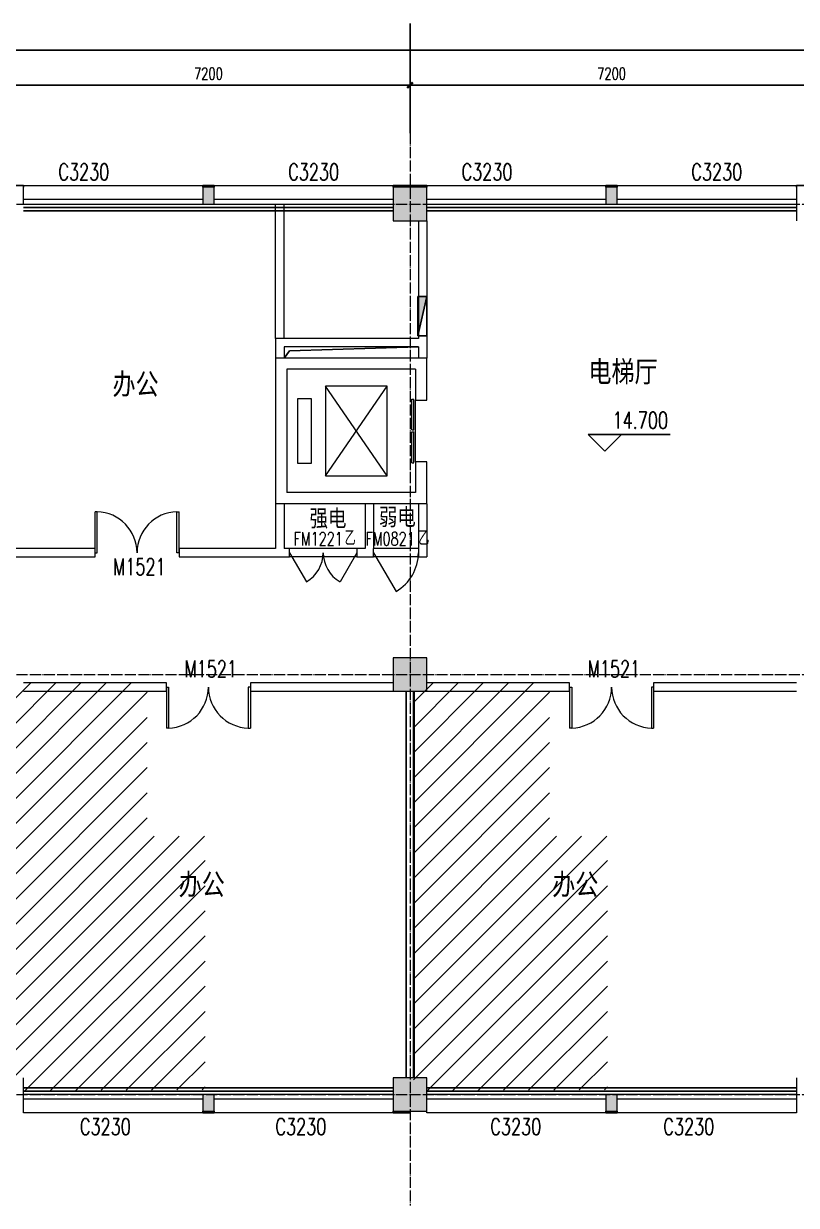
# Model space of a CAD drawing. Header units: millimetres. Extents: x 164760 to 3716174, y -1766400 to 11969.
# Drawn here: x 3546580 to 3560380, y -1617338 to -1596235 of the extents above; entities that cross this region are included whole.
import ezdxf

# ---------------------------------------------------------------- set-up
doc = ezdxf.new("R2010")
doc.units = ezdxf.units.MM
doc.header["$LTSCALE"] = 1000
doc.linetypes.add('DOTE', pattern=[2.42, 2, -0.2, 0.02, -0.2])
doc.layers.get('0').update_dxf_attribs({"color": 253, "linetype": 'CONTINUOUS'})
doc.layers.get('Defpoints').update_dxf_attribs({"color": 250, "linetype": 'CONTINUOUS', "lineweight": 0})
for name, color, linetype in [('3', 253, 'CONTINUOUS'), ('AXIS', 253, 'CONTINUOUS'), ('DIM_ELEV', 253, 'CONTINUOUS'), ('PUB_TEXT', 253, 'CONTINUOUS'), ('SURFACE', 253, 'CONTINUOUS'), ('w-消火栓', 253, 'CONTINUOUS'), ('WINDOW_TEXT', 253, 'CONTINUOUS')]:
    doc.layers.add(name, color=color, linetype=linetype)
for name, color, linetype, lineweight in [('COLUMN', 253, 'CONTINUOUS', 0), ('DOTE', 253, 'DOTE', 0), ('PUB_HATCH', 253, 'CONTINUOUS', 0), ('STAIR', 253, 'CONTINUOUS', 0), ('WALL', 253, 'CONTINUOUS', 0), ('Wall【墙体】', 253, 'CONTINUOUS', 0), ('WINDOW', 253, 'CONTINUOUS', 0), ('Xline【辅助线】', 253, 'CONTINUOUS', 0)]:
    doc.layers.add(name, color=color, linetype=linetype, lineweight=lineweight)
doc.styles.add('_TCH_DIM', font='SIMPLEX', dxfattribs={"bigfont": 'GBCBIG'})
doc.styles.add('_TCH_DIM_T3', font='SIMPLEX', dxfattribs={"width": 0.705882, "bigfont": 'GBCBIG'})
doc.styles.add('_TCH_WINDOW', font='SIMPLEX', dxfattribs={"bigfont": 'GBCBIG'})
doc.styles.get("Standard").update_dxf_attribs({"font": 'GBENOR', "bigfont": 'GBCBIG'})
doc.styles.add('宋体', font='', dxfattribs={"width": 0.7})
doc.styles.get('宋体').set_extended_font_data('SimSun')
doc.dimstyles.new('_TCH_ARCH&&100', dxfattribs={"dimtxt": 212.5, "dimasz": 100, "dimexe": 250, "dimexo": 300, "dimgap": 100, "dimtad": 1, "dimdec": 0, "dimzin": 0, "dimdsep": 46, "dimtxsty": '_TCH_DIM_T3', "dimblk": 'ARCHTICK', "dimcen": 0.09, "dimclrt": 7, "dimazin": 2, "dimtfac": 1, "dimtdec": 0, "dimtix": 1, "dimtmove": 2, "dimatfit": 3, "dimtolj": 1, "dimtzin": 0, "dimarcsym": 0})

# ---------------------------------------------------------------- blocks, each defined once
blk = doc.blocks.new('$QC001_5')
blk.add_line((-325, 200), (325, 0))
blk.add_lwpolyline([(325, 0), (325, 200), (-325, 200), (-325, 0)], close=True)
blk.add_solid([(-325, 200), (325, 200), (-325, 200), (325, 0)])
at = {"flags": 1}
for tag in ['UNIT', 'WHAT', 'SPEC']:
    blk.add_attdef(tag, (0, 0), '', height=0.001, dxfattribs=at)
blk = doc.blocks.new('_ArchTick')
at = {"color": 2, "linetype": 'ByBlock', "const_width": 0.4}
blk.add_lwpolyline([(-0.5, -0.5), (0.5, 0.5)], dxfattribs=at)
blk = doc.blocks.new('*D139')
at = {"layer": 'AXIS', "color": 0, "lineweight": -2, "transparency": 16777216}
for p, q in [((3553480, -1598189), (3553480, -1597084)), ((3560680, -1598189), (3560680, -1597084)), ((3553480, -1597334), (3560680, -1597334))]:
    blk.add_line(p, q, dxfattribs=at)
at = {"layer": 'Defpoints', "color": 0, "transparency": 16777216}
for p in [(3560680, -1597334), (3553480, -1598489), (3560680, -1598489)]:
    blk.add_point(p, dxfattribs=at)
at = {"layer": 'AXIS', "color": 0, "lineweight": -2, "transparency": 16777216, "xscale": 100, "yscale": 100, "zscale": 100, "rotation": 180}
blk.add_blockref('_ArchTick', (3553480, -1597334), dxfattribs=at)
at = {"layer": 'AXIS', "color": 0, "lineweight": -2, "transparency": 16777216, "xscale": 100, "yscale": 100, "zscale": 100}
blk.add_blockref('_ArchTick', (3560680, -1597334), dxfattribs=at)
at = {"layer": 'AXIS', "color": 7, "transparency": 16777216, "insert": (3557080, -1597128), "char_height": 212.5, "attachment_point": 5, "style": '_TCH_DIM_T3'}
blk.add_mtext('\\A1;7200', dxfattribs=at)
blk = doc.blocks.new('*D140')
at = {"layer": 'AXIS', "color": 0, "lineweight": -2, "transparency": 16777216}
for p, q in [((3546280, -1598189), (3546280, -1597084)), ((3553480, -1598189), (3553480, -1597084)), ((3546280, -1597334), (3553480, -1597334))]:
    blk.add_line(p, q, dxfattribs=at)
at = {"layer": 'Defpoints', "color": 0, "transparency": 16777216}
for p in [(3553480, -1597334), (3546280, -1598489), (3553480, -1598489)]:
    blk.add_point(p, dxfattribs=at)
at = {"layer": 'AXIS', "color": 0, "lineweight": -2, "transparency": 16777216, "xscale": 100, "yscale": 100, "zscale": 100, "rotation": 180}
blk.add_blockref('_ArchTick', (3546280, -1597334), dxfattribs=at)
at = {"layer": 'AXIS', "color": 0, "lineweight": -2, "transparency": 16777216, "xscale": 100, "yscale": 100, "zscale": 100}
blk.add_blockref('_ArchTick', (3553480, -1597334), dxfattribs=at)
at = {"layer": 'AXIS', "color": 7, "transparency": 16777216, "insert": (3549880, -1597128), "char_height": 212.5, "attachment_point": 5, "style": '_TCH_DIM_T3'}
blk.add_mtext('\\A1;7200', dxfattribs=at)
blk = doc.blocks.new('*D157')
at = {"layer": 'AXIS', "color": 0, "lineweight": -2, "transparency": 16777216}
for p, q in [((3481180, -1598229), (3481180, -1596459)), ((3575380, -1598229), (3575380, -1596459)), ((3481180, -1596709), (3575380, -1596709))]:
    blk.add_line(p, q, dxfattribs=at)
at = {"layer": 'Defpoints', "color": 0, "transparency": 16777216}
for p in [(3575380, -1596709), (3481180, -1598529), (3575380, -1598529)]:
    blk.add_point(p, dxfattribs=at)
at = {"layer": 'AXIS', "color": 0, "lineweight": -2, "transparency": 16777216, "xscale": 100, "yscale": 100, "zscale": 100, "rotation": 180}
blk.add_blockref('_ArchTick', (3481180, -1596709), dxfattribs=at)
at = {"layer": 'AXIS', "color": 0, "lineweight": -2, "transparency": 16777216, "xscale": 100, "yscale": 100, "zscale": 100}
blk.add_blockref('_ArchTick', (3575380, -1596709), dxfattribs=at)
at = {"layer": 'AXIS', "color": 7, "transparency": 16777216, "insert": (3528280, -1596503), "char_height": 212.5, "attachment_point": 5, "style": '_TCH_DIM_T3'}
blk.add_mtext('\\A1;94200', dxfattribs=at)
blk = doc.blocks.new('$DorLib2D$00000002')
for p, q in [((-0.5, 0), (-0.5, 0.4875)), ((-0.475, 0.4875), (-0.5, 0.4875)), ((-0.475, 0), (-0.475, 0.4875)), ((0.475, 0), (0.475, 0.4875)), ((0.475, 0.4875), (0.5, 0.4875)), ((0.5, 0), (0.5, 0.4875)), ((-0.5, 0), (-0.475, 0)), ((0.5, 0), (0.475, 0))]:
    blk.add_line(p, q)
at = {"lineweight": 13}
for centre, start, end in [((-0.4875, 0), 0, 88.53072), ((0.4875, 0), 91.46928, 180)]:
    blk.add_arc(centre, 0.4875, start, end, dxfattribs=at)
blk = doc.blocks.new('$TCHSYS$LDOR22D')
for p, q in [((-0.517, 0.833), (-0.017, 0.833)), ((-0.517, 0.833), (-0.517, 0.667)), ((-0.017, 0.833), (-0.017, 0.667)), ((0.017, 0.833), (0.017, 0.667)), ((0.017, 0.833), (0.517, 0.833)), ((0.517, 0.833), (0.517, 0.667)), ((-0.517, 0.667), (-0.017, 0.667)), ((0.017, 0.667), (0.517, 0.667)), ((-0.5, 0.5), (0.5, 0.5))]:
    blk.add_line(p, q)
blk = doc.blocks.new('$WINLIB2D$00000004')
for p, q in [((-0.5, 0.5), (0.5, 0.5)), ((-0.5, 0.5), (-0.5, -0.5)), ((0.5, -0.5), (0.5, 0.5)), ((-0.5, 0.2406), (0.5, 0.2406)), ((-0.5, -0.5), (0.5, -0.5))]:
    blk.add_line(p, q)
blk = doc.blocks.new('$DorLib2D$00000214')
at = {"color": 0}
blk.add_line((0.5, 0), (0, 0.866), dxfattribs=at)
blk.add_arc((0.5, 0), 1, 120, 180, dxfattribs=at)
blk = doc.blocks.new('$DorLib2D$00000215')
at = {"color": 0}
for p, q in [((-0.5, 0), (-0.25, 0.433)), ((0.5, 0), (0.25, 0.433))]:
    blk.add_line(p, q, dxfattribs=at)
for centre, start, end in [((-0.5, 0), 0, 60), ((0.5, 0), 120, 180)]:
    blk.add_arc(centre, 0.5, start, end, dxfattribs=at)
blk = doc.blocks.new('海龙_0918165925')
at = {"layer": 'PUB_HATCH'}
for points in [[(21500, -300), (21700, -300), (21700, 0), (21500, 0)], [(24900, -600), (25500, -600), (25500, 0), (24900, 0)], [(28700, -300), (28900, -300), (28900, 0), (28700, 0)], [(24900, -9000), (25500, -9000), (25500, -8400), (24900, -8400)], [(24900, -16500), (25500, -16500), (25500, -15900), (24900, -15900)], [(21700, -16200), (21500, -16200), (21500, -16500), (21700, -16500)], [(28900, -16200), (28700, -16200), (28700, -16500), (28900, -16500)]]:
    blk.add_hatch(color=256, dxfattribs=at).paths.add_polyline_path(points)
at = {"layer": 'COLUMN'}
for p, q in [((25500, 0), (24900, 0)), ((24900, -300), (24900, -600)), ((25500, -600), (25500, -300)), ((32100, -300), (32100, -600)), ((24900, -600), (25500, -600)), ((25500, -8400), (24900, -8400)), ((24900, -8400), (24900, -9000)), ((25500, -9000), (25500, -8400)), ((24900, -9000), (25500, -9000)), ((18300, -16200), (18300, -15900)), ((25500, -15900), (24900, -15900)), ((24900, -15900), (24900, -16200)), ((25500, -16200), (25500, -15900)), ((32100, -15900), (32100, -16200)), ((24900, -16500), (25500, -16500))]:
    blk.add_line(p, q, dxfattribs=at)
blk = doc.blocks.new('海龙0927230683')
at = {"layer": 'Xline【辅助线】'}
h = blk.add_hatch(dxfattribs=at)
h.set_pattern_fill('ANSI31', color=256, scale=100)
h.set_pattern_definition([(45, (2424.97, -7950), (-224.5064, 224.5064), [])])
h.paths.add_polyline_path([(22465, -3403), (21430, -3403), (21430, -668), (19000, -668), (19000, -7950), (22465, -7935)])
h = blk.add_hatch(dxfattribs=at)
h.set_pattern_fill('ANSI31', color=256, scale=100)
h.set_pattern_definition([(45, (9609.97, -7950), (-224.5064, 224.5064), [])])
h.paths.add_polyline_path([(29650, -3403), (28615, -3403), (28615, -668), (26185, -668), (26185, -7950), (29650, -7935)])
for p, q in [((23725, 5482), (23725, 7882)), ((23875, 5482), (23875, 7882)), ((23800, 1581), (23975, 1581)), ((26065, -7718), (26065, -818)), ((26185, -7718), (26185, -818))]:
    blk.add_line(p, q, dxfattribs=at)

msp = doc.modelspace()

# ---------------------------------------------------------------- linework, layer by layer
at = {"layer": '3'}
for p, q in [((3553180, -1599518), (3546580, -1599518)), ((3553180, -1599578), (3546580, -1599578)), ((3560380, -1599518), (3553780, -1599518)), ((3560380, -1599578), (3553780, -1599578))]:
    msp.add_line(p, q, dxfattribs=at)
for points in [[(3551230, -1602208), (3551330.1, -1602078.6), (3553630, -1602008)], [(3546580, -1615238), (3553180, -1615238)], [(3553780, -1615238), (3560380, -1615238)], [(3546580, -1615298), (3553180, -1615298)], [(3553780, -1615298), (3560380, -1615298)]]:
    msp.add_lwpolyline(points, dxfattribs=at)
at = {"layer": 'AXIS'}
msp.add_line((3553480, -1597832.1), (3553480, -1596234.9), dxfattribs=at)
at = {"layer": 'DIM_ELEV'}
for p, q in [((3556959.3, -1603871.7), (3556659.3, -1603571.7)), ((3556659.3, -1603571.7), (3558128.2, -1603571.7)), ((3556959.3, -1603871.7), (3557259.3, -1603571.7))]:
    msp.add_line(p, q, dxfattribs=at)
at = {"layer": 'DOTE', "ltscale": 0.1}
for p, q in [((3553480, -1597468.1), (3553480, -1617338.4)), ((3479416.4, -1599458), (3576425, -1599458)), ((3479416.4, -1607858), (3576425, -1607858)), ((3479416.4, -1615358), (3576425, -1615358))]:
    msp.add_line(p, q, dxfattribs=at)
at = {"layer": 'STAIR'}
for p, q in [((3553072.7, -1604308), (3551972.7, -1602708)), ((3551972.7, -1604308), (3553072.7, -1602708)), ((3551972.7, -1602708), (3551972.7, -1604308)), ((3553072.7, -1602708), (3551972.7, -1602708)), ((3553072.7, -1604308), (3553072.7, -1602708)), ((3551472.7, -1602933), (3551472.7, -1604083)), ((3551722.7, -1602933), (3551472.7, -1602933)), ((3551722.7, -1604083), (3551722.7, -1602933)), ((3551472.7, -1604083), (3551722.7, -1604083)), ((3551972.7, -1604308), (3553072.7, -1604308))]:
    msp.add_line(p, q, dxfattribs=at)
at = {"layer": 'SURFACE'}
for p, q in [((3546280, -1599128), (3546580, -1599128)), ((3546580, -1599128), (3546580, -1599158)), ((3549780, -1599128), (3549780, -1599158)), ((3549780, -1599128), (3549980, -1599128)), ((3549980, -1599128), (3549980, -1599158)), ((3553180, -1599128), (3553180, -1599158)), ((3553180, -1599128), (3553480, -1599128)), ((3553480, -1599128), (3553780, -1599128)), ((3553780, -1599128), (3553780, -1599158)), ((3556980, -1599128), (3556980, -1599158)), ((3556980, -1599128), (3557180, -1599128)), ((3557180, -1599128), (3557180, -1599158)), ((3560380, -1599128), (3560380, -1599158)), ((3560380, -1599128), (3560680, -1599128)), ((3549780, -1615688), (3549780, -1615658)), ((3549980, -1615688), (3549980, -1615658)), ((3553180, -1615688), (3553180, -1615658)), ((3556980, -1615688), (3556980, -1615658)), ((3557180, -1615688), (3557180, -1615658)), ((3549980, -1615688), (3549780, -1615688)), ((3553480, -1615688), (3553180, -1615688)), ((3557180, -1615688), (3556980, -1615688))]:
    msp.add_line(p, q, dxfattribs=at)
at = {"layer": 'WALL'}
for p, q in [((3549980, -1599158), (3549780, -1599158)), ((3549780, -1599158), (3549780, -1599458)), ((3549980, -1599458), (3549980, -1599158)), ((3557180, -1599158), (3556980, -1599158)), ((3556980, -1599158), (3556980, -1599458)), ((3557180, -1599458), (3557180, -1599158)), ((3549780, -1599458), (3549980, -1599458)), ((3556980, -1599458), (3557180, -1599458)), ((3553780, -1602208), (3551080, -1602208)), ((3551080, -1602208), (3551080, -1604808)), ((3553780, -1602958), (3553780, -1602208)), ((3553580, -1602408), (3551280, -1602408)), ((3551280, -1602408), (3551280, -1604608)), ((3553580, -1602408), (3553580, -1602958)), ((3553580, -1602958), (3553780, -1602958)), ((3553780, -1604058), (3553580, -1604058)), ((3553580, -1604058), (3553580, -1604608)), ((3553780, -1604808), (3553780, -1604058)), ((3553580, -1604608), (3551280, -1604608)), ((3553780, -1604808), (3551080, -1604808)), ((3549980, -1615358), (3549780, -1615358)), ((3549780, -1615358), (3549780, -1615658)), ((3549980, -1615658), (3549980, -1615358)), ((3557180, -1615358), (3556980, -1615358)), ((3556980, -1615358), (3556980, -1615658)), ((3557180, -1615658), (3557180, -1615358)), ((3549780, -1615658), (3549980, -1615658)), ((3556980, -1615658), (3557180, -1615658))]:
    msp.add_line(p, q, dxfattribs=at)
at = {"layer": 'Wall【墙体】', "color": 6}
for p, q in [((3553630, -1599758), (3553630, -1601858)), ((3553780, -1599758), (3553780, -1601933)), ((3551080, -1601858), (3551080, -1602208)), ((3553630, -1601858), (3551080, -1601858)), ((3553780, -1601933), (3553780, -1602208)), ((3551230, -1602008), (3551230, -1602208)), ((3553630, -1602008), (3551230, -1602008)), ((3553630, -1602008), (3553630, -1602208)), ((3551230, -1602208), (3551080, -1602208)), ((3553780, -1602208), (3553630, -1602208)), ((3551080, -1604808), (3551080, -1605608)), ((3551230, -1604808), (3551080, -1604808)), ((3551230, -1604808), (3551230, -1605608)), ((3552680, -1604808), (3552680, -1605608)), ((3552830, -1604808), (3552680, -1604808)), ((3552830, -1604808), (3552830, -1605608)), ((3553630, -1604808), (3553630, -1605608)), ((3553780, -1604808), (3553630, -1604808)), ((3553780, -1604808), (3553780, -1605758)), ((3546280, -1605758), (3547855, -1605758)), ((3547855, -1605608), (3546355, -1605608)), ((3547855, -1605758), (3547855, -1605608)), ((3551080, -1605608), (3549355, -1605608)), ((3549355, -1605608), (3549355, -1605758)), ((3549355, -1605758), (3551155, -1605758)), ((3551155, -1605758), (3551330, -1605758)), ((3551330, -1605608), (3551230, -1605608)), ((3551330, -1605758), (3551330, -1605608)), ((3552680, -1605608), (3552530, -1605608)), ((3552530, -1605608), (3552530, -1605758)), ((3552530, -1605758), (3552755, -1605758)), ((3552755, -1605758), (3552830, -1605758)), ((3552830, -1605758), (3552830, -1605608)), ((3553630, -1605608), (3553630, -1605758)), ((3553630, -1605758), (3553780, -1605758)), ((3549130, -1608008), (3546580, -1608008)), ((3549130, -1608158), (3549130, -1608008)), ((3553180, -1608008), (3550630, -1608008)), ((3550630, -1608008), (3550630, -1608158)), ((3556330, -1608008), (3553780, -1608008)), ((3556330, -1608158), (3556330, -1608008)), ((3560380, -1608008), (3557830, -1608008)), ((3557830, -1608008), (3557830, -1608158)), ((3546580, -1608158), (3549130, -1608158)), ((3550630, -1608158), (3553180, -1608158)), ((3553405, -1608158), (3553405, -1615058)), ((3553555, -1608158), (3553555, -1615058)), ((3553780, -1608158), (3556330, -1608158)), ((3557830, -1608158), (3560380, -1608158))]:
    msp.add_line(p, q, dxfattribs=at)
at = {"layer": 'WINDOW'}
for p, q in [((3552530, -1605608), (3551330, -1605608)), ((3552530, -1605758), (3551330, -1605758)), ((3553630, -1605608), (3552830, -1605608)), ((3553630, -1605758), (3552830, -1605758))]:
    msp.add_line(p, q, dxfattribs=at)

# ---------------------------------------------------------------- block references
at = {"layer": 'COLUMN'}
msp.add_blockref('海龙_0918165925', (3528280, -1599158), dxfattribs=at)
at = {"layer": 'w-消火栓', "xscale": 1.077000000048428, "yscale": 0.8000000000465661, "rotation": 90}
msp.add_blockref('$QC001_5', (3553780, -1601458), dxfattribs=at)
at = {"layer": 'WINDOW'}
ref = msp.add_blockref('$WINLIB2D$00000004', (3548180, -1599293), dxfattribs=dict(at, xscale=3200, yscale=-330, zscale=3200))
ref.add_attrib('A', 'C3230', (3547201.5, -1599031.8), dxfattribs={"layer": 'WINDOW_TEXT', "height": 297.5, "style": '_TCH_WINDOW', "width": 0.705882})
ref = msp.add_blockref('$WINLIB2D$00000004', (3551580, -1599293), dxfattribs=dict(at, xscale=3200, yscale=-330, zscale=3200))
ref.add_attrib('A', 'C3230', (3551304.8, -1599031.8), dxfattribs={"layer": 'WINDOW_TEXT', "height": 297.5, "style": '_TCH_WINDOW', "width": 0.705882})
ref = msp.add_blockref('$WINLIB2D$00000004', (3555380, -1599293), dxfattribs=dict(at, xscale=3200, yscale=-330, zscale=3200))
ref.add_attrib('A', 'C3230', (3554401.5, -1599031.8), dxfattribs={"layer": 'WINDOW_TEXT', "height": 297.5, "style": '_TCH_WINDOW', "width": 0.705882})
ref = msp.add_blockref('$WINLIB2D$00000004', (3558780, -1599293), dxfattribs=dict(at, xscale=3200, yscale=-330, zscale=3200))
ref.add_attrib('A', 'C3230', (3558504.8, -1599031.8), dxfattribs={"layer": 'WINDOW_TEXT', "height": 297.5, "style": '_TCH_WINDOW', "width": 0.705882})
for name, p, xscale, yscale, zscale, rotation in [('$TCHSYS$LDOR22D', (3553680, -1603508), -1100, -200, -1100, 270), ('$DorLib2D$00000215', (3551930, -1605683), 1200, 1200, 1200, 180), ('$DorLib2D$00000214', (3553230, -1605683), 800, 800, 800, 180)]:
    msp.add_blockref(name, p, dxfattribs=dict(at, xscale=xscale, yscale=yscale, zscale=zscale, rotation=rotation))
ref = msp.add_blockref('$DorLib2D$00000002', (3548605, -1605683), dxfattribs=dict(at, xscale=1500, yscale=1500, zscale=1500))
ref.add_attrib('A', 'M1521', (3548180, -1606081.8), dxfattribs={"layer": 'WINDOW_TEXT', "height": 297.5, "style": '_TCH_WINDOW', "width": 0.705882})
ref = msp.add_blockref('$DorLib2D$00000002', (3549880, -1608083), dxfattribs=dict(at, xscale=-1500, yscale=-1500, zscale=-1500))
ref.add_attrib('A', 'M1521', (3549455, -1607906.8), dxfattribs={"layer": 'WINDOW_TEXT', "height": 297.5, "style": '_TCH_WINDOW', "width": 0.705882})
ref = msp.add_blockref('$DorLib2D$00000002', (3557080, -1608083), dxfattribs=dict(at, xscale=-1500, yscale=-1500, zscale=-1500))
ref.add_attrib('A', 'M1521', (3556655, -1607906.8), dxfattribs={"layer": 'WINDOW_TEXT', "height": 297.5, "style": '_TCH_WINDOW', "width": 0.705882})
ref = msp.add_blockref('$WINLIB2D$00000004', (3548180, -1615523), dxfattribs=dict(at, xscale=3200, yscale=-330, zscale=3200, rotation=180))
ref.add_attrib('A', 'C3230', (3547585.4, -1616081.8), dxfattribs={"layer": 'WINDOW_TEXT', "height": 297.5, "style": '_TCH_WINDOW', "width": 0.705882})
ref = msp.add_blockref('$WINLIB2D$00000004', (3551580, -1615523), dxfattribs=dict(at, xscale=3200, yscale=-330, zscale=3200, rotation=180))
ref.add_attrib('A', 'C3230', (3551077.1, -1616081.8), dxfattribs={"layer": 'WINDOW_TEXT', "height": 297.5, "style": '_TCH_WINDOW', "width": 0.705882})
ref = msp.add_blockref('$WINLIB2D$00000004', (3555380, -1615523), dxfattribs=dict(at, xscale=3200, yscale=-330, zscale=3200, rotation=180))
ref.add_attrib('A', 'C3230', (3554914.9, -1616081.8), dxfattribs={"layer": 'WINDOW_TEXT', "height": 297.5, "style": '_TCH_WINDOW', "width": 0.705882})
ref = msp.add_blockref('$WINLIB2D$00000004', (3558780, -1615523), dxfattribs=dict(at, xscale=3200, yscale=-330, zscale=3200, rotation=180))
ref.add_attrib('A', 'C3230', (3558004.7, -1616081.8), dxfattribs={"layer": 'WINDOW_TEXT', "height": 297.5, "style": '_TCH_WINDOW', "width": 0.705882})
at = {"layer": 'Xline【辅助线】'}
msp.add_blockref('海龙0927230683', (3527355.1, -1607340.3), dxfattribs=at)

# ---------------------------------------------------------------- texts
at = {"layer": 'PUB_TEXT', "style": '宋体', "width": 0.8}
for s, height, p in [('电梯厅', 377.64, (3556665.7, -1602637.5)), ('办公', 377.64, (3548167.2, -1602860.2)), ('强电', 302.11, (3551686.2, -1605217.8)), ('弱电', 302.11, (3552924, -1605195.2)), ('办公', 377.64, (3549348.4, -1611794.5)), ('办公', 377.64, (3556019.8, -1611794.5))]:
    msp.add_text(s, height=height, dxfattribs=at).set_placement(p)
at = {"layer": 'PUB_TEXT', "color": 7, "style": '_TCH_DIM', "width": 0.705882}
msp.add_text('14.700', height=297.5, dxfattribs=at).set_placement((3557098.2, -1603466.7))
at = {"layer": 'WINDOW_TEXT', "style": '_TCH_WINDOW', "width": 0.705882}
for s, p in [('FM1221', (3551402.5, -1605553)), ('FM0821', (3552686.5, -1605553))]:
    msp.add_text(s, height=238, dxfattribs=at).set_placement(p)
at = {"layer": 'WINDOW_TEXT', "style": '_TCH_WINDOW'}
for p in [(3552314.5, -1605553), (3553630.5, -1605553)]:
    msp.add_text('乙', height=270.1, dxfattribs=at).set_placement(p)

# ---------------------------------------------------------------- dimensions: what is measured, and where the dimension line sits
at = {"layer": 'AXIS'}
for p1, p2, distance, picture, middle in [((3481180, -1598528.9), (3575380, -1598528.9), 1819.8, '*D157', (3528280, -1596502.8)), ((3546280, -1598489.5), (3553480, -1598489.5), 1155.3, '*D140', (3549880, -1597127.9)), ((3553480, -1598489.5), (3560680, -1598489.5), 1155.3, '*D139', (3557080, -1597127.9))]:
    dim = msp.add_aligned_dim(p1=p1, p2=p2, distance=distance, dimstyle='_TCH_ARCH&&100', dxfattribs=at)
    dim.commit()
    dim.dimension.update_dxf_attribs({"geometry": picture, "text_midpoint": middle})

doc.saveas('drawing.dxf')
